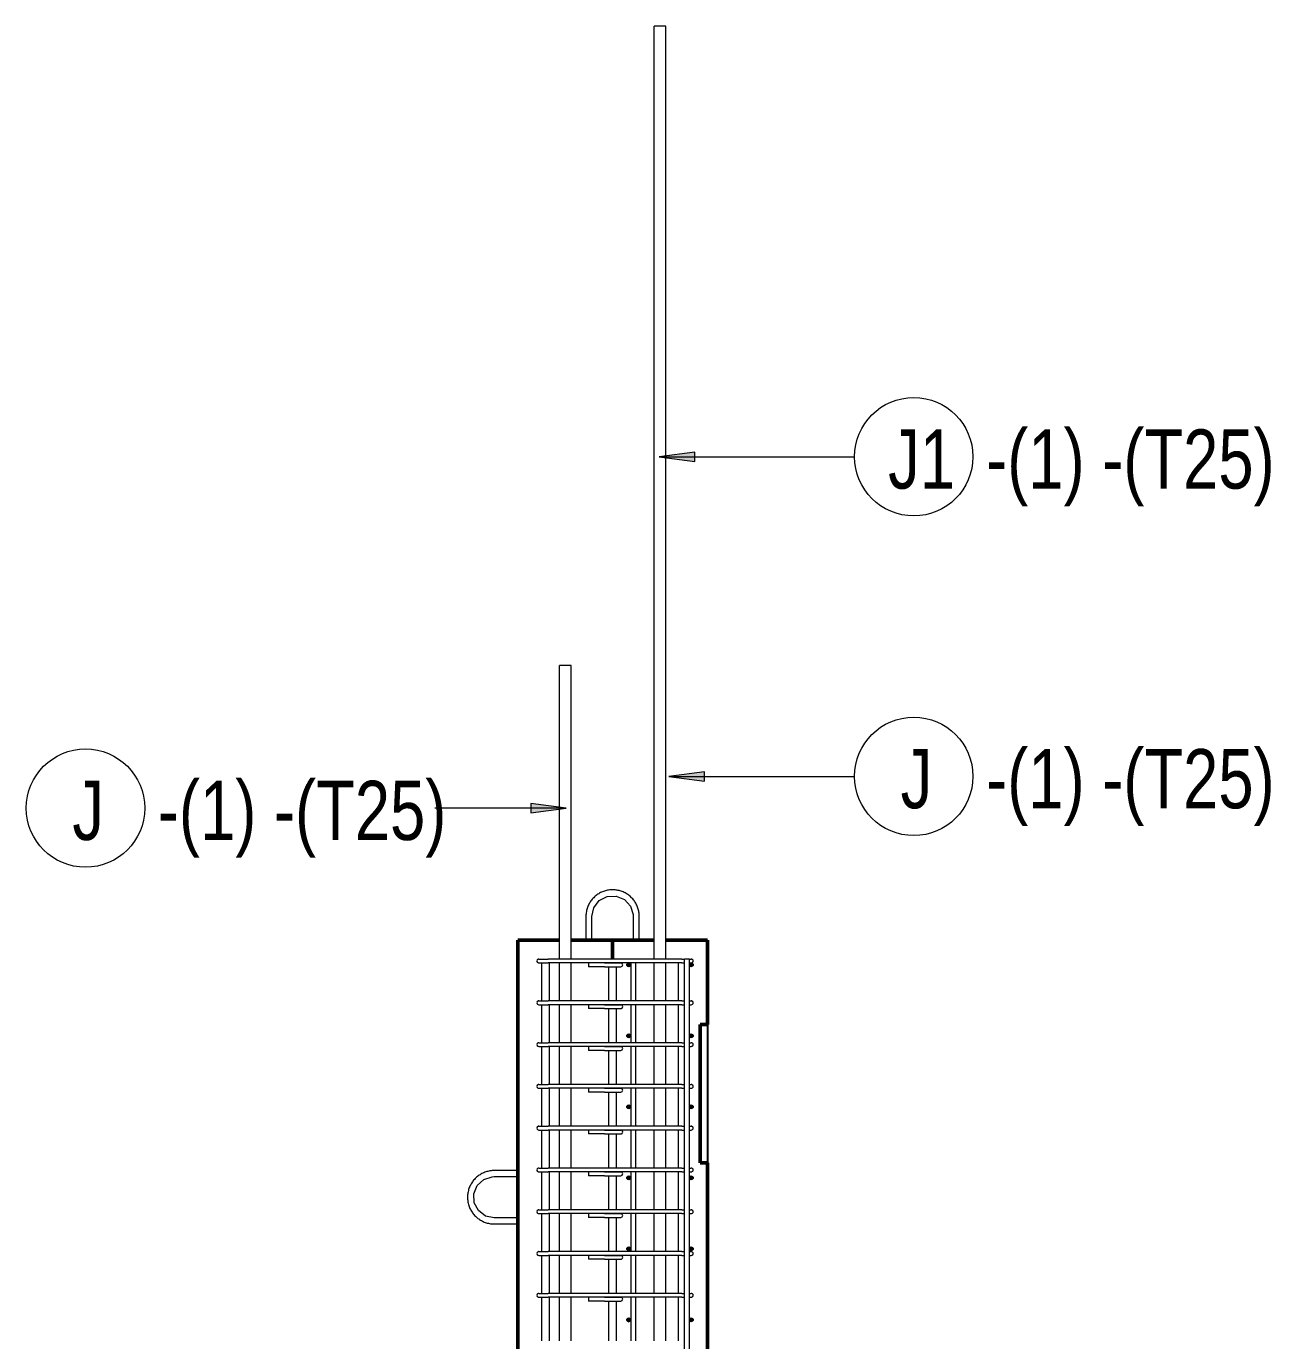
# Model space of a CAD drawing. Header units: millimetres. Extents: x 18954 to 39483, y -1618 to 21231.
# Drawn here: x 19027 to 21654, y 2194 to 4970 of the extents above; entities that cross this region are included whole.
import ezdxf

# ---------------------------------------------------------------- set-up
doc = ezdxf.new("R2010")
doc.units = ezdxf.units.MM
for name, color, linetype, lineweight in [('A-GENM', 13, 'Continuous', 18), ('A-WALL', 113, 'Continuous', 25), ('S-RBAR', 171, 'Continuous', 18), ('S-RBAR-IDEN', 171, 'Continuous', 9)]:
    doc.layers.add(name, color=color, linetype=linetype, lineweight=lineweight)
doc.styles.add('Nirmala UI Semilight', font='NirmalaS.ttf', dxfattribs={"width": 0.8, "height": 125})

# ---------------------------------------------------------------- blocks, each defined once
blk = doc.blocks.new('12_7Ø_ Lifting Insert_COLUMN - 12_9Ø Lifting insert-1653057-Elevation Right 3')
at = {"layer": 'A-GENM'}
for p, q in [((20064.6, 2553.3), (20014.6, 2553.3)), ((20014.6, 2540.6), (20064.6, 2540.6)), ((20064.6, 2453.3), (20014.6, 2453.3)), ((20014.6, 2440.6), (20064.6, 2440.6))]:
    blk.add_line(p, q, dxfattribs=at)
at = {"layer": 'A-GENM', "flags": 128}
for points in [[(20014.6, 2553.3), (20012.3, 2553.3), (20010.1, 2553.2), (20007.8, 2552.9), (20005.6, 2552.6), (20003.4, 2552.2), (20001.2, 2551.7), (19999, 2551.2), (19996.8, 2550.5), (19994.7, 2549.7), (19992.6, 2548.9), (19990.6, 2548), (19988.5, 2547), (19986.6, 2545.9), (19984.6, 2544.7), (19982.8, 2543.5), (19980.9, 2542.2), (19979.1, 2540.8), (19977.4, 2539.4), (19975.7, 2537.8), (19974.1, 2536.3), (19972.6, 2534.6), (19971.1, 2532.9), (19969.7, 2531.1), (19968.4, 2529.3), (19967.2, 2527.4), (19966, 2525.5), (19964.9, 2523.6), (19963.8, 2521.6), (19962.9, 2519.5), (19962, 2517.4), (19961.3, 2515.3), (19960.6, 2513.2), (19960, 2511), (19959.5, 2508.8), (19959, 2506.6), (19958.7, 2504.3), (19958.5, 2502.1), (19958.3, 2499.9), (19958.2, 2497.6), (19958.2, 2495.4), (19958.4, 2493.1), (19958.6, 2490.9), (19958.8, 2488.6), (19959.2, 2486.4), (19959.7, 2484.2), (19960.2, 2482), (19960.9, 2479.9), (19961.6, 2477.7), (19962.4, 2475.6), (19963.3, 2473.6), (19964.3, 2471.5), (19965.4, 2469.5), (19966.5, 2467.6), (19967.7, 2465.7), (19969, 2463.8), (19970.4, 2462), (19971.8, 2460.3), (19973.3, 2458.6), (19974.9, 2457), (19976.5, 2455.4), (19978.2, 2454), (19979.9, 2452.5), (19981.8, 2451.2), (19983.6, 2449.9), (19985.5, 2448.7), (19987.5, 2447.6), (19989.5, 2446.5), (19991.5, 2445.6), (19993.6, 2444.7), (19995.7, 2443.9), (19997.8, 2443.2), (20000, 2442.6), (20002.2, 2442), (20004.4, 2441.6), (20006.6, 2441.2), (20008.9, 2440.9), (20011.1, 2440.8), (20013.4, 2440.7), (20014.6, 2440.6)], [(20014.6, 2453.3), (19996.2, 2457.4), (19981.2, 2468.9), (19972.4, 2485.6), (19971.5, 2504.4), (19978.7, 2521.8), (19992.5, 2534.7), (20010.4, 2540.5), (20014.6, 2540.6)]]:
    blk.add_lwpolyline(points, dxfattribs=at)
blk = doc.blocks.new('12_7Ø_ Lifting Insert_COLUMN - 12_9Ø Lifting insert-V1-Elevation Right 3')
at = {"layer": 'A-GENM'}
for p, q in [((20208.2, 3090), (20208.2, 3040)), ((20220.9, 3040), (20220.9, 3090)), ((20308.2, 3090), (20308.2, 3040)), ((20320.9, 3040), (20320.9, 3090))]:
    blk.add_line(p, q, dxfattribs=at)
at = {"layer": 'A-GENM', "flags": 128}
for points in [[(20320.9, 3090), (20320.9, 3092.3), (20320.7, 3094.5), (20320.5, 3096.7), (20320.2, 3099), (20319.8, 3101.2), (20319.3, 3103.4), (20318.7, 3105.6), (20318.1, 3107.7), (20317.3, 3109.9), (20316.5, 3111.9), (20315.6, 3114), (20314.6, 3116), (20313.5, 3118), (20312.3, 3119.9), (20311.1, 3121.8), (20309.8, 3123.7), (20308.4, 3125.4), (20306.9, 3127.2), (20305.4, 3128.8), (20303.8, 3130.4), (20302.2, 3132), (20300.5, 3133.4), (20298.7, 3134.8), (20296.9, 3136.2), (20295, 3137.4), (20293.1, 3138.6), (20291.1, 3139.7), (20289.1, 3140.7), (20287.1, 3141.7), (20285, 3142.5), (20282.9, 3143.3), (20280.7, 3144), (20278.6, 3144.6), (20276.4, 3145.1), (20274.1, 3145.5), (20271.9, 3145.9), (20269.7, 3146.1), (20267.4, 3146.3), (20265.2, 3146.3), (20262.9, 3146.3), (20260.7, 3146.2), (20258.4, 3146), (20256.2, 3145.7), (20254, 3145.3), (20251.8, 3144.9), (20249.6, 3144.3), (20247.4, 3143.7), (20245.3, 3142.9), (20243.2, 3142.1), (20241.1, 3141.2), (20239.1, 3140.3), (20237.1, 3139.2), (20235.2, 3138.1), (20233.3, 3136.8), (20231.4, 3135.6), (20229.6, 3134.2), (20227.9, 3132.8), (20226.2, 3131.3), (20224.6, 3129.7), (20223, 3128.1), (20221.5, 3126.4), (20220.1, 3124.6), (20218.8, 3122.8), (20217.5, 3121), (20216.3, 3119), (20215.2, 3117.1), (20214.1, 3115.1), (20213.2, 3113.1), (20212.3, 3111), (20211.5, 3108.9), (20210.8, 3106.7), (20210.1, 3104.6), (20209.6, 3102.4), (20209.1, 3100.2), (20208.8, 3098), (20208.5, 3095.7), (20208.3, 3093.5), (20208.2, 3091.2), (20208.2, 3090)], [(20220.9, 3090), (20225, 3108.4), (20236.4, 3123.4), (20253.1, 3132.1), (20272, 3133), (20289.4, 3125.9), (20302.2, 3112.1), (20308, 3094.2), (20308.2, 3090)]]:
    blk.add_lwpolyline(points, dxfattribs=at)
blk = doc.blocks.new('M_Rebar Tag_rfa MARK - ARROW-794226-Elevation Right 3')
at = {"layer": 'S-RBAR-IDEN'}
blk.add_circle((20899.4, -168.2), 125, dxfattribs=at)

msp = doc.modelspace()

# ---------------------------------------------------------------- hatches: boundary and pattern name
at = {"layer": 'S-RBAR'}
h = msp.add_hatch(color=256, dxfattribs=at)
edge = h.paths.add_edge_path()
edge.add_arc((20298.6, 2988), 4, 0, 360)
for points in [[(20298.6, 2984), (20302.6, 2988), (20298.6, 2992), (20294.9, 2987.7)], [(20430.6, 2984), (20434.6, 2988), (20430.6, 2992), (20426.6, 2988)], [(20298.6, 2834), (20302.6, 2838), (20298.6, 2842), (20294.9, 2837.7), (20297.7, 2834.9)], [(20430.6, 2834), (20434.6, 2838), (20430.6, 2842), (20426.6, 2838), (20429.7, 2834.9)], [(20298.6, 2684.1), (20302.6, 2688.1), (20298.6, 2692.1), (20294.9, 2687.7)], [(20430.6, 2684.1), (20434.6, 2688.1), (20430.6, 2692.1), (20426.6, 2688.1)], [(20298.6, 2534.1), (20302.6, 2538.1), (20298.6, 2542.1), (20294.9, 2537.8)], [(20430.6, 2534.1), (20434.6, 2538.1), (20430.6, 2542.1), (20426.6, 2538.1)], [(20298.6, 2384.1), (20302.6, 2388.1), (20298.6, 2392.1), (20294.9, 2387.8)], [(20430.6, 2384.1), (20434.6, 2388.1), (20430.6, 2392.1), (20426.6, 2388.1)], [(20298.6, 2234.2), (20302.6, 2238.2), (20298.6, 2242.2), (20294.9, 2237.8)], [(20430.6, 2234.2), (20434.6, 2238.2), (20430.6, 2242.2), (20426.6, 2238.2)]]:
    msp.add_hatch(color=256, dxfattribs=at).paths.add_polyline_path(points)
h = msp.add_hatch(color=256, dxfattribs=at)
edge = h.paths.add_edge_path()
edge.add_arc((20430.6, 2988), 4, 0, 360)
h = msp.add_hatch(color=256, dxfattribs=at)
edge = h.paths.add_edge_path()
edge.add_arc((20298.6, 2838), 4, 0, 360)
h = msp.add_hatch(color=256, dxfattribs=at)
edge = h.paths.add_edge_path()
edge.add_arc((20430.6, 2838), 4, 0, 360)
h = msp.add_hatch(color=256, dxfattribs=at)
edge = h.paths.add_edge_path()
edge.add_arc((20298.6, 2688.1), 4, 0, 360)
h = msp.add_hatch(color=256, dxfattribs=at)
edge = h.paths.add_edge_path()
edge.add_arc((20430.6, 2688.1), 4, 0, 360)
h = msp.add_hatch(color=256, dxfattribs=at)
edge = h.paths.add_edge_path()
edge.add_arc((20298.6, 2538.1), 4, 0, 360)
h = msp.add_hatch(color=256, dxfattribs=at)
edge = h.paths.add_edge_path()
edge.add_arc((20430.6, 2538.1), 4, 0, 360)
h = msp.add_hatch(color=256, dxfattribs=at)
edge = h.paths.add_edge_path()
edge.add_arc((20298.6, 2388.1), 4, 0, 360)
h = msp.add_hatch(color=256, dxfattribs=at)
edge = h.paths.add_edge_path()
edge.add_arc((20430.6, 2388.1), 4, 0, 360)
h = msp.add_hatch(color=256, dxfattribs=at)
edge = h.paths.add_edge_path()
edge.add_arc((20298.6, 2238.2), 4, 0, 360)
h = msp.add_hatch(color=256, dxfattribs=at)
edge = h.paths.add_edge_path()
edge.add_arc((20430.6, 2238.2), 4, 0, 360)
at = {"layer": 'S-RBAR-IDEN'}
for points in [[(20362.9, 4061), (20437.9, 4051.1), (20437.9, 4070.9)], [(20383.3, 3385.9), (20458.3, 3376), (20458.3, 3395.8)], [(20166.6, 3318.9), (20091.6, 3328.8), (20091.6, 3309)]]:
    msp.add_hatch(color=256, dxfattribs=at).paths.add_polyline_path(points)

# ---------------------------------------------------------------- linework, layer by layer
at = {"layer": 'A-WALL', "lineweight": 50}
for p, q in [((20064.6, 3040), (20064.6, -1395)), ((20152.1, 3040), (20064.6, 3040)), ((20352.1, 3040), (20177.1, 3040)), ((20264.6, 3040), (20264.6, 3000)), ((20464.6, 3040), (20377.1, 3040)), ((20464.6, 2862.1), (20464.6, 3040)), ((20449.6, 2569.9), (20449.6, 2862.1)), ((20449.6, 2862.1), (20464.6, 2862.1)), ((20464.6, 2569.9), (20449.6, 2569.9)), ((20464.6, 1838.1), (20464.6, 2569.9))]:
    msp.add_line(p, q, dxfattribs=at)
at = {"layer": 'A-WALL'}
msp.add_line((20464.6, 2862.1), (20464.6, 2569.9), dxfattribs=at)
at = {"layer": 'S-RBAR'}
for p, q in [((20377.1, 4970), (20352.1, 4970)), ((20352.1, 3000), (20352.1, 4970)), ((20377.1, 3000), (20377.1, 4970)), ((20177.1, 3620), (20152.1, 3620)), ((20152.1, 3000), (20152.1, 3620)), ((20177.1, 3000), (20177.1, 3620)), ((20108.6, 3000), (20128.6, 3000)), ((20410.6, 3000), (20128.6, 3000)), ((20410.6, 3000), (20417.1, 3000)), ((20426.6, 3000), (20416.6, 3000)), ((20416.6, -1365), (20416.6, 3000)), ((20426.6, -1365), (20426.6, 3000)), ((20427.8, 3000), (20430.6, 3000)), ((20108.6, 2992), (20128.6, 2992)), ((20115.1, 2911.7), (20115.1, 2992)), ((20410.6, 2992), (20128.6, 2992)), ((20131.1, 2911.7), (20131.1, 2992)), ((20152.1, 2911.7), (20152.1, 2992)), ((20177.1, 2911.7), (20177.1, 2992)), ((20247.7, 2991.8), (20213.8, 2991.8)), ((20213.8, 2991.8), (20213.8, 2983.8)), ((20247.7, 2983.8), (20213.8, 2983.8)), ((20247.7, 2991.8), (20281.9, 2991.8)), ((20247.7, 2983.8), (20281.9, 2983.8)), ((20256.6, 2911.7), (20256.6, 2983.8)), ((20272.6, 2911.7), (20272.6, 2983.8)), ((20298.6, 2992), (20294.9, 2987.7)), ((20294.9, 2987.7), (20298.6, 2984)), ((20302.6, 2988), (20298.6, 2992)), ((20298.6, 2984), (20302.6, 2988)), ((20303.4, 2911.7), (20303.4, 2992)), ((20313.4, 2911.7), (20313.4, 2992)), ((20352.1, 2911.7), (20352.1, 2992)), ((20377.1, 2911.7), (20377.1, 2992)), ((20403.6, 2911.7), (20403.6, 2992)), ((20410.6, 2992), (20417.1, 2992)), ((20430.6, 2992), (20426.6, 2988)), ((20426.6, 2988), (20430.6, 2984)), ((20427.8, 2992), (20430.6, 2992)), ((20434.6, 2988), (20430.6, 2992)), ((20430.6, 2984), (20434.6, 2988)), ((20108.6, 2911.7), (20128.6, 2911.7)), ((20108.6, 2903.7), (20128.6, 2903.7)), ((20115.1, 2823.5), (20115.1, 2903.7)), ((20410.6, 2911.7), (20128.6, 2911.7)), ((20410.6, 2903.7), (20128.6, 2903.7)), ((20131.1, 2823.5), (20131.1, 2903.7)), ((20152.1, 2823.5), (20152.1, 2903.7)), ((20177.1, 2823.5), (20177.1, 2903.7)), ((20247.7, 2903.5), (20213.8, 2903.5)), ((20213.8, 2903.5), (20213.8, 2895.5)), ((20247.7, 2895.5), (20213.8, 2895.5)), ((20247.7, 2903.5), (20281.9, 2903.5)), ((20247.7, 2895.5), (20281.9, 2895.5)), ((20256.6, 2823.5), (20256.6, 2895.5)), ((20272.6, 2823.5), (20272.6, 2895.5)), ((20303.4, 2823.5), (20303.4, 2903.7)), ((20313.4, 2823.5), (20313.4, 2903.7)), ((20352.1, 2823.5), (20352.1, 2903.7)), ((20377.1, 2823.5), (20377.1, 2903.7)), ((20403.6, 2823.5), (20403.6, 2903.7)), ((20410.6, 2911.7), (20417.1, 2911.7)), ((20410.6, 2903.7), (20417.1, 2903.7)), ((20427.8, 2911.7), (20430.6, 2911.7)), ((20427.8, 2903.7), (20430.6, 2903.7)), ((20298.6, 2842), (20294.9, 2837.7)), ((20294.9, 2837.7), (20297.7, 2834.9)), ((20297.7, 2834.9), (20298.6, 2834)), ((20302.6, 2838), (20298.6, 2842)), ((20298.6, 2834), (20302.6, 2838)), ((20430.6, 2842), (20426.6, 2838)), ((20426.6, 2838), (20429.7, 2834.9)), ((20429.7, 2834.9), (20430.6, 2834)), ((20434.6, 2838), (20430.6, 2842)), ((20430.6, 2834), (20434.6, 2838)), ((20108.6, 2823.5), (20128.6, 2823.5)), ((20108.6, 2815.5), (20128.6, 2815.5)), ((20115.1, 2735.2), (20115.1, 2815.5)), ((20410.6, 2823.5), (20128.6, 2823.5)), ((20410.6, 2815.5), (20128.6, 2815.5)), ((20131.1, 2735.2), (20131.1, 2815.5)), ((20152.1, 2735.2), (20152.1, 2815.5)), ((20177.1, 2735.2), (20177.1, 2815.5)), ((20247.7, 2815.3), (20213.8, 2815.3)), ((20213.8, 2815.3), (20213.8, 2807.3)), ((20247.7, 2807.3), (20213.8, 2807.3)), ((20247.7, 2815.3), (20281.9, 2815.3)), ((20247.7, 2807.3), (20281.9, 2807.3)), ((20256.6, 2735.2), (20256.6, 2807.3)), ((20272.6, 2735.2), (20272.6, 2807.3)), ((20303.4, 2735.2), (20303.4, 2815.5)), ((20313.4, 2735.2), (20313.4, 2815.5)), ((20352.1, 2735.2), (20352.1, 2815.5)), ((20377.1, 2735.2), (20377.1, 2815.5)), ((20403.6, 2735.2), (20403.6, 2815.5)), ((20410.6, 2823.5), (20417.1, 2823.5)), ((20410.6, 2815.5), (20417.1, 2815.5)), ((20427.8, 2823.5), (20430.6, 2823.5)), ((20427.8, 2815.5), (20430.6, 2815.5)), ((20108.6, 2735.2), (20128.6, 2735.2)), ((20108.6, 2727.2), (20128.6, 2727.2)), ((20115.1, 2647), (20115.1, 2727.2)), ((20410.6, 2735.2), (20128.6, 2735.2)), ((20410.6, 2727.2), (20128.6, 2727.2)), ((20131.1, 2647), (20131.1, 2727.2)), ((20152.1, 2647), (20152.1, 2727.2)), ((20177.1, 2647), (20177.1, 2727.2)), ((20247.7, 2727.1), (20213.8, 2727.1)), ((20213.8, 2727.1), (20213.8, 2719.1)), ((20247.7, 2727.1), (20281.9, 2727.1)), ((20303.4, 2647), (20303.4, 2727.2)), ((20313.4, 2647), (20313.4, 2727.2)), ((20352.1, 2647), (20352.1, 2727.2)), ((20377.1, 2647), (20377.1, 2727.2)), ((20403.6, 2647), (20403.6, 2727.2)), ((20410.6, 2735.2), (20417.1, 2735.2)), ((20410.6, 2727.2), (20417.1, 2727.2)), ((20427.8, 2735.2), (20430.6, 2735.2)), ((20427.8, 2727.2), (20430.6, 2727.2)), ((20247.7, 2719.1), (20213.8, 2719.1)), ((20247.7, 2719.1), (20281.9, 2719.1)), ((20256.6, 2647), (20256.6, 2719.1)), ((20272.6, 2647), (20272.6, 2719.1)), ((20298.6, 2692.1), (20294.9, 2687.7)), ((20294.9, 2687.7), (20298.6, 2684.1)), ((20302.6, 2688.1), (20298.6, 2692.1)), ((20298.6, 2684.1), (20302.6, 2688.1)), ((20430.6, 2692.1), (20426.6, 2688.1)), ((20426.6, 2688.1), (20430.6, 2684.1)), ((20434.6, 2688.1), (20430.6, 2692.1)), ((20430.6, 2684.1), (20434.6, 2688.1)), ((20108.6, 2647), (20128.6, 2647)), ((20108.6, 2639), (20128.6, 2639)), ((20115.1, 2558.7), (20115.1, 2639)), ((20410.6, 2647), (20128.6, 2647)), ((20410.6, 2639), (20128.6, 2639)), ((20131.1, 2558.7), (20131.1, 2639)), ((20152.1, 2558.7), (20152.1, 2639)), ((20177.1, 2558.7), (20177.1, 2639)), ((20247.7, 2638.8), (20213.8, 2638.8)), ((20213.8, 2638.8), (20213.8, 2630.8)), ((20247.7, 2638.8), (20281.9, 2638.8)), ((20303.4, 2558.7), (20303.4, 2639)), ((20313.4, 2558.7), (20313.4, 2639)), ((20352.1, 2558.7), (20352.1, 2639)), ((20377.1, 2558.7), (20377.1, 2639)), ((20403.6, 2558.7), (20403.6, 2639)), ((20410.6, 2647), (20417.1, 2647)), ((20410.6, 2639), (20417.1, 2639)), ((20427.8, 2647), (20430.6, 2647)), ((20427.8, 2639), (20430.6, 2639)), ((20247.7, 2630.8), (20213.8, 2630.8)), ((20247.7, 2630.8), (20281.9, 2630.8)), ((20256.6, 2558.7), (20256.6, 2630.8)), ((20272.6, 2558.7), (20272.6, 2630.8)), ((20108.6, 2558.7), (20128.6, 2558.7)), ((20410.6, 2558.7), (20128.6, 2558.7)), ((20410.6, 2558.7), (20417.1, 2558.7)), ((20427.8, 2558.7), (20430.6, 2558.7)), ((20108.6, 2550.7), (20128.6, 2550.7)), ((20115.1, 2470.5), (20115.1, 2550.7)), ((20410.6, 2550.7), (20128.6, 2550.7)), ((20131.1, 2470.5), (20131.1, 2550.7)), ((20152.1, 2470.5), (20152.1, 2550.7)), ((20177.1, 2470.5), (20177.1, 2550.7)), ((20247.7, 2550.6), (20213.8, 2550.6)), ((20213.8, 2550.6), (20213.8, 2542.6)), ((20247.7, 2542.6), (20213.8, 2542.6)), ((20247.7, 2550.6), (20281.9, 2550.6)), ((20247.7, 2542.6), (20281.9, 2542.6)), ((20256.6, 2470.5), (20256.6, 2542.6)), ((20272.6, 2470.5), (20272.6, 2542.6)), ((20298.6, 2542.1), (20294.9, 2537.8)), ((20294.9, 2537.8), (20298.6, 2534.1)), ((20302.6, 2538.1), (20298.6, 2542.1)), ((20298.6, 2534.1), (20302.6, 2538.1)), ((20303.4, 2470.5), (20303.4, 2550.7)), ((20313.4, 2470.5), (20313.4, 2550.7)), ((20352.1, 2470.5), (20352.1, 2550.7)), ((20377.1, 2470.5), (20377.1, 2550.7)), ((20403.6, 2470.5), (20403.6, 2550.7)), ((20410.6, 2550.7), (20417.1, 2550.7)), ((20430.6, 2542.1), (20426.6, 2538.1)), ((20426.6, 2538.1), (20430.6, 2534.1)), ((20427.8, 2550.7), (20430.6, 2550.7)), ((20434.6, 2538.1), (20430.6, 2542.1)), ((20430.6, 2534.1), (20434.6, 2538.1)), ((20108.6, 2470.5), (20128.6, 2470.5)), ((20108.6, 2462.5), (20128.6, 2462.5)), ((20115.1, 2382.2), (20115.1, 2462.5)), ((20410.6, 2470.5), (20128.6, 2470.5)), ((20410.6, 2462.5), (20128.6, 2462.5)), ((20131.1, 2382.2), (20131.1, 2462.5)), ((20152.1, 2382.2), (20152.1, 2462.5)), ((20177.1, 2382.2), (20177.1, 2462.5)), ((20247.7, 2462.4), (20213.8, 2462.4)), ((20213.8, 2462.4), (20213.8, 2454.4)), ((20247.7, 2454.4), (20213.8, 2454.4)), ((20247.7, 2462.4), (20281.9, 2462.4)), ((20247.7, 2454.4), (20281.9, 2454.4)), ((20256.6, 2382.2), (20256.6, 2454.4)), ((20272.6, 2382.2), (20272.6, 2454.4)), ((20303.4, 2382.2), (20303.4, 2462.5)), ((20313.4, 2382.2), (20313.4, 2462.5)), ((20352.1, 2382.2), (20352.1, 2462.5)), ((20377.1, 2382.2), (20377.1, 2462.5)), ((20403.6, 2382.2), (20403.6, 2462.5)), ((20410.6, 2470.5), (20417.1, 2470.5)), ((20410.6, 2462.5), (20417.1, 2462.5)), ((20427.8, 2470.5), (20430.6, 2470.5)), ((20427.8, 2462.5), (20430.6, 2462.5)), ((20298.6, 2392.1), (20294.9, 2387.8)), ((20294.9, 2387.8), (20298.6, 2384.1)), ((20302.6, 2388.1), (20298.6, 2392.1)), ((20298.6, 2384.1), (20302.6, 2388.1)), ((20430.6, 2392.1), (20426.6, 2388.1)), ((20426.6, 2388.1), (20430.6, 2384.1)), ((20434.6, 2388.1), (20430.6, 2392.1)), ((20430.6, 2384.1), (20434.6, 2388.1)), ((20108.6, 2382.2), (20128.6, 2382.2)), ((20108.6, 2374.2), (20128.6, 2374.2)), ((20115.1, 2294), (20115.1, 2374.2)), ((20410.6, 2382.2), (20128.6, 2382.2)), ((20410.6, 2374.2), (20128.6, 2374.2)), ((20131.1, 2294), (20131.1, 2374.2)), ((20152.1, 2294), (20152.1, 2374.2)), ((20177.1, 2294), (20177.1, 2374.2)), ((20247.7, 2374.2), (20213.8, 2374.2)), ((20213.8, 2374.2), (20213.8, 2366.2)), ((20247.7, 2366.2), (20213.8, 2366.2)), ((20247.7, 2374.2), (20281.9, 2374.2)), ((20247.7, 2366.2), (20281.9, 2366.2)), ((20256.6, 2294), (20256.6, 2366.2)), ((20272.6, 2294), (20272.6, 2366.2)), ((20303.4, 2294), (20303.4, 2374.2)), ((20313.4, 2294), (20313.4, 2374.2)), ((20352.1, 2294), (20352.1, 2374.2)), ((20377.1, 2294), (20377.1, 2374.2)), ((20403.6, 2294), (20403.6, 2374.2)), ((20410.6, 2382.2), (20417.1, 2382.2)), ((20410.6, 2374.2), (20417.1, 2374.2)), ((20427.8, 2382.2), (20430.6, 2382.2)), ((20427.8, 2374.2), (20430.6, 2374.2)), ((20108.6, 2294), (20128.6, 2294)), ((20108.6, 2286), (20128.6, 2286)), ((20115.1, 2194.1), (20115.1, 2286)), ((20410.6, 2294), (20128.6, 2294)), ((20410.6, 2286), (20128.6, 2286)), ((20131.1, 2194.1), (20131.1, 2286)), ((20152.1, 2194.1), (20152.1, 2286)), ((20177.1, 2194.1), (20177.1, 2286)), ((20247.7, 2285.9), (20213.8, 2285.9)), ((20213.8, 2285.9), (20213.8, 2277.9)), ((20247.7, 2277.9), (20213.8, 2277.9)), ((20247.7, 2285.9), (20281.9, 2285.9)), ((20247.7, 2277.9), (20281.9, 2277.9)), ((20256.6, 2194.1), (20256.6, 2277.9)), ((20272.6, 2194.1), (20272.6, 2277.9)), ((20303.4, 2194.1), (20303.4, 2286)), ((20313.4, 2194.1), (20313.4, 2286)), ((20352.1, 2194.1), (20352.1, 2286)), ((20377.1, 2194.1), (20377.1, 2286)), ((20403.6, 2194.1), (20403.6, 2286)), ((20410.6, 2294), (20417.1, 2294)), ((20410.6, 2286), (20417.1, 2286)), ((20427.8, 2294), (20430.6, 2294)), ((20427.8, 2286), (20430.6, 2286)), ((20298.6, 2242.2), (20294.9, 2237.8)), ((20294.9, 2237.8), (20298.6, 2234.2)), ((20302.6, 2238.2), (20298.6, 2242.2)), ((20298.6, 2234.2), (20302.6, 2238.2)), ((20430.6, 2242.2), (20426.6, 2238.2)), ((20426.6, 2238.2), (20430.6, 2234.2)), ((20434.6, 2238.2), (20430.6, 2242.2)), ((20430.6, 2234.2), (20434.6, 2238.2))]:
    msp.add_line(p, q, dxfattribs=at)
for centre in [(20298.6, 2988), (20430.6, 2988), (20298.6, 2838), (20430.6, 2838), (20298.6, 2688.1), (20430.6, 2688.1), (20298.6, 2538.1), (20430.6, 2538.1), (20298.6, 2388.1), (20430.6, 2388.1), (20298.6, 2238.2), (20430.6, 2238.2)]:
    msp.add_circle(centre, 4, dxfattribs=at)
for centre, start, end in [((20108.6, 2996), 90, 270), ((20108.6, 2996), 120, 165), ((20108.6, 2996), 120, 165), ((20108.6, 2996), 90, 105), ((20108.6, 2996), 90, 105), ((20430.6, 2996), 75, 90), ((20430.6, 2996), 270, 90), ((20430.6, 2996), 15, 60), ((20108.6, 2996), 195, 240), ((20108.6, 2996), 195, 240), ((20281.9, 2987.8), 75, 90), ((20281.9, 2987.8), 270, 90), ((20281.9, 2987.8), 15, 60), ((20281.9, 2987.8), 300, 345), ((20430.6, 2996), 300, 345), ((20108.6, 2907.7), 90, 270), ((20108.6, 2907.7), 120, 165), ((20108.6, 2907.7), 120, 165), ((20108.6, 2907.7), 195, 240), ((20108.6, 2907.7), 195, 240), ((20108.6, 2907.7), 90, 105), ((20108.6, 2907.7), 90, 105), ((20281.9, 2899.5), 75, 90), ((20281.9, 2899.5), 270, 90), ((20281.9, 2899.5), 15, 60), ((20281.9, 2899.5), 300, 345), ((20430.6, 2907.7), 75, 90), ((20430.6, 2907.7), 270, 90), ((20430.6, 2907.7), 15, 60), ((20430.6, 2907.7), 300, 345), ((20108.6, 2819.5), 90, 270), ((20108.6, 2819.5), 120, 165), ((20108.6, 2819.5), 120, 165), ((20108.6, 2819.5), 195, 240), ((20108.6, 2819.5), 195, 240), ((20108.6, 2819.5), 90, 105), ((20108.6, 2819.5), 90, 105), ((20281.9, 2811.3), 75, 90), ((20281.9, 2811.3), 270, 90), ((20281.9, 2811.3), 15, 60), ((20281.9, 2811.3), 300, 345), ((20430.6, 2819.5), 75, 90), ((20430.6, 2819.5), 270, 90), ((20430.6, 2819.5), 15, 60), ((20430.6, 2819.5), 300, 345), ((20108.6, 2731.2), 90, 270), ((20108.6, 2731.2), 120, 165), ((20108.6, 2731.2), 120, 165), ((20108.6, 2731.2), 195, 240), ((20108.6, 2731.2), 195, 240), ((20108.6, 2731.2), 90, 105), ((20108.6, 2731.2), 90, 105), ((20281.9, 2723.1), 75, 90), ((20281.9, 2723.1), 270, 90), ((20281.9, 2723.1), 15, 60), ((20281.9, 2723.1), 300, 345), ((20430.6, 2731.2), 75, 90), ((20430.6, 2731.2), 270, 90), ((20430.6, 2731.2), 15, 60), ((20430.6, 2731.2), 300, 345), ((20108.6, 2643), 90, 270), ((20108.6, 2643), 120, 165), ((20108.6, 2643), 120, 165), ((20108.6, 2643), 195, 240), ((20108.6, 2643), 195, 240), ((20108.6, 2643), 90, 105), ((20108.6, 2643), 90, 105), ((20281.9, 2634.8), 75, 90), ((20281.9, 2634.8), 270, 90), ((20281.9, 2634.8), 15, 60), ((20430.6, 2643), 75, 90), ((20430.6, 2643), 270, 90), ((20430.6, 2643), 15, 60), ((20430.6, 2643), 300, 345), ((20281.9, 2634.8), 300, 345), ((20108.6, 2554.7), 90, 270), ((20108.6, 2554.7), 120, 165), ((20108.6, 2554.7), 120, 165), ((20108.6, 2554.7), 90, 105), ((20108.6, 2554.7), 90, 105), ((20430.6, 2554.7), 75, 90), ((20430.6, 2554.7), 270, 90), ((20430.6, 2554.7), 15, 60), ((20108.6, 2554.7), 195, 240), ((20108.6, 2554.7), 195, 240), ((20281.9, 2546.6), 75, 90), ((20281.9, 2546.6), 270, 90), ((20281.9, 2546.6), 15, 60), ((20281.9, 2546.6), 300, 345), ((20430.6, 2554.7), 300, 345), ((20108.6, 2466.5), 90, 270), ((20108.6, 2466.5), 120, 165), ((20108.6, 2466.5), 120, 165), ((20108.6, 2466.5), 195, 240), ((20108.6, 2466.5), 195, 240), ((20108.6, 2466.5), 90, 105), ((20108.6, 2466.5), 90, 105), ((20281.9, 2458.4), 75, 90), ((20281.9, 2458.4), 270, 90), ((20281.9, 2458.4), 15, 60), ((20281.9, 2458.4), 300, 345), ((20430.6, 2466.5), 75, 90), ((20430.6, 2466.5), 270, 90), ((20430.6, 2466.5), 15, 60), ((20430.6, 2466.5), 300, 345), ((20108.6, 2378.2), 90, 270), ((20108.6, 2378.2), 120, 165), ((20108.6, 2378.2), 120, 165), ((20108.6, 2378.2), 195, 240), ((20108.6, 2378.2), 195, 240), ((20108.6, 2378.2), 90, 105), ((20108.6, 2378.2), 90, 105), ((20281.9, 2370.2), 75, 90), ((20281.9, 2370.2), 270, 90), ((20281.9, 2370.2), 15, 60), ((20281.9, 2370.2), 300, 345), ((20430.6, 2378.2), 75, 90), ((20430.6, 2378.2), 270, 90), ((20430.6, 2378.2), 15, 60), ((20430.6, 2378.2), 300, 345), ((20108.6, 2290), 90, 270), ((20108.6, 2290), 120, 165), ((20108.6, 2290), 120, 165), ((20108.6, 2290), 195, 240), ((20108.6, 2290), 195, 240), ((20108.6, 2290), 90, 105), ((20108.6, 2290), 90, 105), ((20281.9, 2281.9), 75, 90), ((20281.9, 2281.9), 270, 90), ((20281.9, 2281.9), 15, 60), ((20281.9, 2281.9), 300, 345), ((20430.6, 2290), 75, 90), ((20430.6, 2290), 270, 90), ((20430.6, 2290), 15, 60), ((20430.6, 2290), 300, 345)]:
    msp.add_arc(centre, 4, start, end, dxfattribs=at)
at = {"layer": 'S-RBAR-IDEN'}
for p, q in [((20437.9, 4070.9), (20362.9, 4061)), ((20362.9, 4061), (20437.9, 4051.1)), ((20362.9, 4061), (20775.4, 4061)), ((20437.9, 4051.1), (20437.9, 4070.9)), ((20458.3, 3395.8), (20383.3, 3385.9)), ((20458.3, 3376), (20458.3, 3395.8)), ((20383.3, 3385.9), (20458.3, 3376)), ((20383.3, 3385.9), (20775.4, 3385.9)), ((20166.6, 3318.9), (19889.2, 3318.9)), ((20166.6, 3318.9), (20091.6, 3328.8)), ((20091.6, 3328.8), (20091.6, 3309)), ((20091.6, 3309), (20166.6, 3318.9))]:
    msp.add_line(p, q, dxfattribs=at)

# ---------------------------------------------------------------- block references
at = {"layer": 'A-GENM'}
for name in ['12_7Ø_ Lifting Insert_COLUMN - 12_9Ø Lifting insert-V1-Elevation Right 3', '12_7Ø_ Lifting Insert_COLUMN - 12_9Ø Lifting insert-1653057-Elevation Right 3']:
    msp.add_blockref(name, (0, 0), dxfattribs=at)
at = {"layer": 'S-RBAR-IDEN'}
for p in [(1, 4229.2), (1, 3554.1), (-1747.8, 3487.1)]:
    msp.add_blockref('M_Rebar Tag_rfa MARK - ARROW-794226-Elevation Right 3', p, dxfattribs=at)

# ---------------------------------------------------------------- texts
at = {"layer": 'S-RBAR-IDEN', "char_height": 125, "attachment_point": 1, "style": 'Nirmala UI Semilight'}
for s, insert, width in [('J1', (20846.3, 4118.6), 121.856), ('-(1) -(T25)', (21053.2, 4118.6), 705.485), ('J', (20872.7, 3443.5), 57.721), ('-(1) -(T25)', (21053.2, 3443.5), 705.485), ('J', (19123.9, 3376.5), 57.721), ('-(1) -(T25)', (19304.4, 3376.5), 705.485)]:
    msp.add_mtext(s, dxfattribs=dict(at, insert=insert, width=width))

doc.saveas('drawing.dxf')
